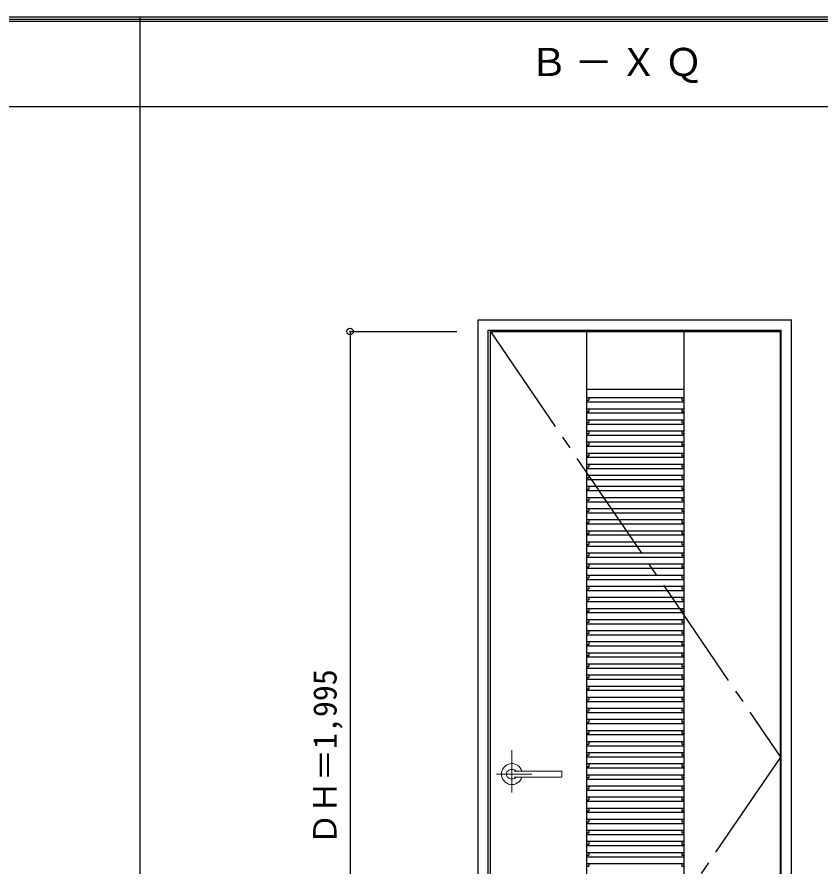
# Model space of a CAD drawing. Units: millimetres, scale not verified. Extents: x -6000 to 5700, y -4307 to 4175.
# Drawn here: x 917 to 2799, y 2183 to 4175 of the extents above; entities that cross this region are included whole.
import ezdxf
from ezdxf.enums import TextEntityAlignment as Align

# ---------------------------------------------------------------- set-up
doc = ezdxf.new("R2010")
doc.units = ezdxf.units.MM
doc.header["$LTSCALE"] = 30
doc.header["$PDMODE"] = 32
doc.header["$PDSIZE"] = 15
doc.linetypes.add('CHAIN1', pattern=[8, 5, -1, 1, -1])
doc.linetypes.add('CHAIN2', pattern=[12, 9, -1, 1, -1])
for name, color, linetype in [('0-2_扉', 3, 'Continuous'), ('0-3_仕上げ', 4, 'Continuous'), ('0-4_枠', 3, 'Continuous'), ('0-7', 7, 'CHAIN2'), ('0-A_文字', 7, 'Continuous'), ('0-B_寸法', 7, 'Continuous'), ('F-1_枠', 6, 'Continuous')]:
    doc.layers.add(name, color=color, linetype=linetype)
doc.layers.add('0-5_レバー', color=7, linetype='Continuous', lineweight=18)
doc.styles.add('ＭＳ ゴシック', font='')
doc.styles.get('ＭＳ ゴシック').set_extended_font_data('MS Gothic')

msp = doc.modelspace()

# ---------------------------------------------------------------- linework, layer by layer
at = {"layer": '0-2_扉'}
for p, q in [((2026.4, 3438), (2706.4, 3438)), ((2026.4, 1443), (2026.4, 3438)), ((2706.4, 1443), (2706.4, 3438))]:
    msp.add_line(p, q, dxfattribs=at)
at = {"layer": '0-3_仕上げ', "color": 3}
for p, q in [((2252.4, 1443), (2252.4, 3438)), ((2480.4, 1443), (2480.4, 3438))]:
    msp.add_line(p, q, dxfattribs=at)
at = {"layer": '0-3_仕上げ', "color": 7}
msp.add_line((2252.4, 3303), (2480.4, 3303), dxfattribs=at)
at = {"layer": '0-3_仕上げ'}
for p, q in [((2252.4, 3283), (2480.4, 3283)), ((2252.4, 3276.58), (2257.4, 3276.58)), ((2252.4, 3273), (2480.4, 3273)), ((2257.4, 3283), (2257.4, 3276.58)), ((2252.4, 3257), (2480.4, 3257)), ((2252.4, 3250.58), (2257.4, 3250.58)), ((2257.4, 3257), (2257.4, 3250.58)), ((2252.4, 3247), (2480.4, 3247)), ((2252.4, 3231), (2480.4, 3231)), ((2257.4, 3231), (2257.4, 3224.58)), ((2252.4, 3224.58), (2257.4, 3224.58)), ((2252.4, 3221), (2480.4, 3221)), ((2252.4, 3205), (2480.4, 3205)), ((2252.4, 3198.58), (2257.4, 3198.58)), ((2252.4, 3195), (2480.4, 3195)), ((2257.4, 3205), (2257.4, 3198.58)), ((2252.4, 3179), (2480.4, 3179)), ((2252.4, 3172.58), (2257.4, 3172.58)), ((2252.4, 3169), (2480.4, 3169)), ((2257.4, 3179), (2257.4, 3172.58)), ((2252.4, 3153), (2480.4, 3153)), ((2257.4, 3153), (2257.4, 3146.58)), ((2252.4, 3146.58), (2257.4, 3146.58)), ((2252.4, 3143), (2480.4, 3143)), ((2252.4, 3127), (2480.4, 3127)), ((2252.4, 3120.58), (2257.4, 3120.58)), ((2252.4, 3117), (2480.4, 3117)), ((2257.4, 3127), (2257.4, 3120.58)), ((2252.4, 3101), (2480.4, 3101)), ((2252.4, 3094.58), (2257.4, 3094.58)), ((2252.4, 3091), (2480.4, 3091)), ((2257.4, 3101), (2257.4, 3094.58)), ((2252.4, 3075), (2480.4, 3075)), ((2252.4, 3068.58), (2257.4, 3068.58)), ((2257.4, 3075), (2257.4, 3068.58)), ((2252.4, 3065), (2480.4, 3065)), ((2252.4, 3049), (2480.4, 3049)), ((2257.4, 3049), (2257.4, 3042.58)), ((2252.4, 3042.58), (2257.4, 3042.58)), ((2252.4, 3039), (2480.4, 3039)), ((2252.4, 3023), (2480.4, 3023)), ((2252.4, 3016.58), (2257.4, 3016.58)), ((2252.4, 3013), (2480.4, 3013)), ((2257.4, 3023), (2257.4, 3016.58)), ((2252.4, 2997), (2480.4, 2997)), ((2252.4, 2990.58), (2257.4, 2990.58)), ((2257.4, 2997), (2257.4, 2990.58)), ((2252.4, 2987), (2480.4, 2987)), ((2252.4, 2971), (2480.4, 2971)), ((2257.4, 2971), (2257.4, 2964.58)), ((2252.4, 2964.58), (2257.4, 2964.58)), ((2252.4, 2961), (2480.4, 2961)), ((2252.4, 2945), (2480.4, 2945)), ((2252.4, 2938.58), (2257.4, 2938.58)), ((2252.4, 2935), (2480.4, 2935)), ((2257.4, 2945), (2257.4, 2938.58)), ((2252.4, 2919), (2480.4, 2919)), ((2252.4, 2912.58), (2257.4, 2912.58)), ((2252.4, 2909), (2480.4, 2909)), ((2257.4, 2919), (2257.4, 2912.58)), ((2252.4, 2893), (2480.4, 2893)), ((2257.4, 2893), (2257.4, 2886.58)), ((2252.4, 2886.58), (2257.4, 2886.58)), ((2252.4, 2883), (2480.4, 2883)), ((2252.4, 2867), (2480.4, 2867)), ((2252.4, 2860.58), (2257.4, 2860.58)), ((2252.4, 2857), (2480.4, 2857)), ((2257.4, 2867), (2257.4, 2860.58)), ((2252.4, 2841), (2480.4, 2841)), ((2252.4, 2834.58), (2257.4, 2834.58)), ((2252.4, 2831), (2480.4, 2831)), ((2257.4, 2841), (2257.4, 2834.58)), ((2252.4, 2815), (2480.4, 2815)), ((2257.4, 2815), (2257.4, 2808.58)), ((2252.4, 2808.58), (2257.4, 2808.58)), ((2252.4, 2805), (2480.4, 2805)), ((2252.4, 2789), (2480.4, 2789)), ((2252.4, 2782.58), (2257.4, 2782.58)), ((2252.4, 2779), (2480.4, 2779)), ((2257.4, 2789), (2257.4, 2782.58)), ((2252.4, 2763), (2480.4, 2763)), ((2252.4, 2756.58), (2257.4, 2756.58)), ((2252.4, 2753), (2480.4, 2753)), ((2257.4, 2763), (2257.4, 2756.58)), ((2252.4, 2737), (2480.4, 2737)), ((2252.4, 2730.58), (2257.4, 2730.58)), ((2257.4, 2737), (2257.4, 2730.58)), ((2252.4, 2727), (2480.4, 2727)), ((2252.4, 2711), (2480.4, 2711)), ((2257.4, 2711), (2257.4, 2704.58)), ((2252.4, 2704.58), (2257.4, 2704.58)), ((2252.4, 2701), (2480.4, 2701)), ((2252.4, 2685), (2480.4, 2685)), ((2252.4, 2678.58), (2257.4, 2678.58)), ((2252.4, 2675), (2480.4, 2675)), ((2257.4, 2685), (2257.4, 2678.58)), ((2252.4, 2659), (2480.4, 2659)), ((2252.4, 2652.58), (2257.4, 2652.58)), ((2257.4, 2659), (2257.4, 2652.58)), ((2252.4, 2649), (2480.4, 2649)), ((2252.4, 2633), (2480.4, 2633)), ((2257.4, 2633), (2257.4, 2626.58)), ((2252.4, 2626.58), (2257.4, 2626.58)), ((2252.4, 2623), (2480.4, 2623)), ((2252.4, 2607), (2480.4, 2607)), ((2252.4, 2600.58), (2257.4, 2600.58)), ((2252.4, 2597), (2480.4, 2597)), ((2257.4, 2607), (2257.4, 2600.58)), ((2252.4, 2581), (2480.4, 2581)), ((2252.4, 2574.58), (2257.4, 2574.58)), ((2252.4, 2571), (2480.4, 2571)), ((2257.4, 2581), (2257.4, 2574.58)), ((2252.4, 2555), (2480.4, 2555)), ((2257.4, 2555), (2257.4, 2548.58)), ((2252.4, 2548.58), (2257.4, 2548.58)), ((2252.4, 2545), (2480.4, 2545)), ((2252.4, 2529), (2480.4, 2529)), ((2252.4, 2522.58), (2257.4, 2522.58)), ((2252.4, 2519), (2480.4, 2519)), ((2257.4, 2529), (2257.4, 2522.58)), ((2252.4, 2503), (2480.4, 2503)), ((2252.4, 2496.58), (2257.4, 2496.58)), ((2252.4, 2493), (2480.4, 2493)), ((2257.4, 2503), (2257.4, 2496.58)), ((2252.4, 2477), (2480.4, 2477)), ((2252.4, 2470.58), (2257.4, 2470.58)), ((2257.4, 2477), (2257.4, 2470.58)), ((2252.4, 2467), (2480.4, 2467)), ((2252.4, 2451), (2480.4, 2451)), ((2257.4, 2451), (2257.4, 2444.58)), ((2252.4, 2444.58), (2257.4, 2444.58)), ((2252.4, 2441), (2480.4, 2441)), ((2252.4, 2425), (2480.4, 2425)), ((2252.4, 2418.58), (2257.4, 2418.58)), ((2252.4, 2415), (2480.4, 2415)), ((2257.4, 2425), (2257.4, 2418.58)), ((2252.4, 2399), (2480.4, 2399)), ((2252.4, 2392.58), (2257.4, 2392.58)), ((2257.4, 2399), (2257.4, 2392.58)), ((2252.4, 2389), (2480.4, 2389)), ((2252.4, 2373), (2480.4, 2373)), ((2257.4, 2373), (2257.4, 2366.58)), ((2252.4, 2366.58), (2257.4, 2366.58)), ((2252.4, 2363), (2480.4, 2363)), ((2252.4, 2347), (2480.4, 2347)), ((2252.4, 2340.58), (2257.4, 2340.58)), ((2252.4, 2337), (2480.4, 2337)), ((2257.4, 2347), (2257.4, 2340.58)), ((2252.4, 2321), (2480.4, 2321)), ((2252.4, 2314.58), (2257.4, 2314.58)), ((2252.4, 2311), (2480.4, 2311)), ((2257.4, 2321), (2257.4, 2314.58)), ((2252.4, 2295), (2480.4, 2295)), ((2257.4, 2295), (2257.4, 2288.58)), ((2252.4, 2288.58), (2257.4, 2288.58)), ((2252.4, 2285), (2480.4, 2285)), ((2252.4, 2269), (2480.4, 2269)), ((2252.4, 2262.58), (2257.4, 2262.58)), ((2252.4, 2259), (2480.4, 2259)), ((2257.4, 2269), (2257.4, 2262.58)), ((2252.4, 2243), (2480.4, 2243)), ((2252.4, 2236.58), (2257.4, 2236.58)), ((2252.4, 2233), (2480.4, 2233)), ((2257.4, 2243), (2257.4, 2236.58)), ((2252.4, 2217), (2480.4, 2217)), ((2257.4, 2217), (2257.4, 2210.58)), ((2252.4, 2210.58), (2257.4, 2210.58)), ((2252.4, 2207), (2480.4, 2207)), ((2252.4, 2191), (2480.4, 2191)), ((2252.4, 2184.58), (2257.4, 2184.58)), ((2257.4, 2191), (2257.4, 2184.58))]:
    msp.add_line(p, q, dxfattribs=at)
for points in [[(2475.4, 3283), (2475.4, 3276.58), (2480.4, 3276.58)], [(2475.4, 3257), (2475.4, 3250.58), (2480.4, 3250.58)], [(2475.4, 3231), (2475.4, 3224.58), (2480.4, 3224.58)], [(2475.4, 3205), (2475.4, 3198.58), (2480.4, 3198.58)], [(2475.4, 3179), (2475.4, 3172.58), (2480.4, 3172.58)], [(2475.4, 3153), (2475.4, 3146.58), (2480.4, 3146.58)], [(2475.4, 3127), (2475.4, 3120.58), (2480.4, 3120.58)], [(2475.4, 3101), (2475.4, 3094.58), (2480.4, 3094.58)], [(2475.4, 3075), (2475.4, 3068.58), (2480.4, 3068.58)], [(2475.4, 3049), (2475.4, 3042.58), (2480.4, 3042.58)], [(2475.4, 3023), (2475.4, 3016.58), (2480.4, 3016.58)], [(2475.4, 2997), (2475.4, 2990.58), (2480.4, 2990.58)], [(2475.4, 2971), (2475.4, 2964.58), (2480.4, 2964.58)], [(2475.4, 2945), (2475.4, 2938.58), (2480.4, 2938.58)], [(2475.4, 2919), (2475.4, 2912.58), (2480.4, 2912.58)], [(2475.4, 2893), (2475.4, 2886.58), (2480.4, 2886.58)], [(2475.4, 2867), (2475.4, 2860.58), (2480.4, 2860.58)], [(2475.4, 2841), (2475.4, 2834.58), (2480.4, 2834.58)], [(2475.4, 2815), (2475.4, 2808.58), (2480.4, 2808.58)], [(2475.4, 2789), (2475.4, 2782.58), (2480.4, 2782.58)], [(2475.4, 2763), (2475.4, 2756.58), (2480.4, 2756.58)], [(2475.4, 2737), (2475.4, 2730.58), (2480.4, 2730.58)], [(2475.4, 2711), (2475.4, 2704.58), (2480.4, 2704.58)], [(2475.4, 2685), (2475.4, 2678.58), (2480.4, 2678.58)], [(2475.4, 2659), (2475.4, 2652.58), (2480.4, 2652.58)], [(2475.4, 2633), (2475.4, 2626.58), (2480.4, 2626.58)], [(2475.4, 2607), (2475.4, 2600.58), (2480.4, 2600.58)], [(2475.4, 2581), (2475.4, 2574.58), (2480.4, 2574.58)], [(2475.4, 2555), (2475.4, 2548.58), (2480.4, 2548.58)], [(2475.4, 2529), (2475.4, 2522.58), (2480.4, 2522.58)], [(2475.4, 2503), (2475.4, 2496.58), (2480.4, 2496.58)], [(2475.4, 2477), (2475.4, 2470.58), (2480.4, 2470.58)], [(2475.4, 2451), (2475.4, 2444.58), (2480.4, 2444.58)], [(2475.4, 2425), (2475.4, 2418.58), (2480.4, 2418.58)], [(2475.4, 2399), (2475.4, 2392.58), (2480.4, 2392.58)], [(2475.4, 2373), (2475.4, 2366.58), (2480.4, 2366.58)], [(2475.4, 2347), (2475.4, 2340.58), (2480.4, 2340.58)], [(2475.4, 2321), (2475.4, 2314.58), (2480.4, 2314.58)], [(2475.4, 2295), (2475.4, 2288.58), (2480.4, 2288.58)], [(2475.4, 2269), (2475.4, 2262.58), (2480.4, 2262.58)], [(2475.4, 2243), (2475.4, 2236.58), (2480.4, 2236.58)], [(2475.4, 2217), (2475.4, 2210.58), (2480.4, 2210.58)], [(2475.4, 2191), (2475.4, 2184.58), (2480.4, 2184.58)]]:
    msp.add_lwpolyline(points, dxfattribs=at)
at = {"layer": '0-4_枠'}
for p, q in [((1997.4, 3465), (2732.4, 3465)), ((1997.4, 1418), (1997.4, 3465)), ((2732.4, 1418), (2732.4, 3465)), ((2021.4, 3441), (2708.4, 3441)), ((2021.4, 1418), (2021.4, 3441)), ((2708.4, 1418), (2708.4, 3441))]:
    msp.add_line(p, q, dxfattribs=at)
at = {"layer": '0-5_レバー', "color": 4, "linetype": 'CHAIN1'}
for p, q in [((2076.9, 2456.96), (2076.9, 2357.11)), ((2123.7, 2400.5), (2040.68, 2400.5))]:
    msp.add_line(p, q, dxfattribs=at)
at = {"layer": '0-5_レバー'}
for q in [(2193.9, 2405.99), (2193.9, 2395)]:
    msp.add_line((2193.9, 2400.5), q, dxfattribs=at)
for points in [[(2086.86, 2407.49), (2086.09, 2408.28), (2084.12, 2409.65), (2081.88, 2410.66), (2079.44, 2411.29), (2076.9, 2411.5), (2074.36, 2411.29), (2071.93, 2410.66), (2069.68, 2409.65), (2067.71, 2408.28), (2066.09, 2406.61), (2064.89, 2404.71), (2064.15, 2402.65), (2063.9, 2400.5), (2064.15, 2398.35), (2064.89, 2396.29), (2066.09, 2394.39), (2067.71, 2392.72), (2069.68, 2391.35), (2071.93, 2390.34), (2074.36, 2389.71), (2076.9, 2389.5), (2079.44, 2389.71), (2081.88, 2390.34), (2084.12, 2391.35), (2086.09, 2392.72), (2086.86, 2393.51)], [(2192.4, 2407.5), (2182.67, 2407.5), (2172.49, 2407.5), (2162.89, 2407.5), (2153.9, 2407.5), (2145.49, 2407.5), (2137.68, 2407.5), (2130.86, 2407.5), (2124.56, 2407.5), (2118.8, 2407.5), (2113.55, 2407.5), (2108.76, 2407.5), (2104.11, 2407.5), (2099.9, 2407.5), (2096.15, 2407.5), (2094.15, 2407.5), (2092.3, 2407.5), (2090.29, 2407.49), (2087.88, 2407.49), (2086.39, 2407.49), (2084.85, 2407.49), (2083.33, 2407.49), (2082.23, 2407.49), (2081.77, 2407.49), (2081.77, 2407.48)], [(2081.92, 2393.51), (2082.05, 2393.51), (2082.49, 2393.51), (2083.21, 2393.51), (2084.23, 2393.51), (2085.49, 2393.51), (2086.84, 2393.51), (2089.7, 2393.51), (2092.68, 2393.5), (2095.7, 2393.5), (2098.74, 2393.5), (2101.81, 2393.5), (2104.89, 2393.5), (2108.89, 2393.5), (2113.3, 2393.5), (2118.27, 2393.5), (2123.8, 2393.5), (2129.89, 2393.5), (2136.54, 2393.5), (2143.75, 2393.5), (2152.34, 2393.5), (2161.6, 2393.5), (2171.54, 2393.5), (2182.15, 2393.5), (2192.4, 2393.5)], [(2192.4, 2407.5), (2183.32, 2407.5), (2182.92, 2407.5)]]:
    msp.add_lwpolyline(points, dxfattribs=at)
for centre, radius, start, end in [((2076.9, 2400.5), 24.55, 16.59952, 343.36736), ((2192.4, 2406), 1.5, 0.00847, 89.9163), ((2192.4, 2406), 1.5, 360, 90.17419), ((2192.4, 2395), 1.5, 270.16419, 0), ((2192.4, 2395), 1.5, 269.91059, 359.99153)]:
    msp.add_arc(centre, radius, start, end, dxfattribs=at)
at = {"layer": '0-7'}
for p, q in [((2026.4, 3438), (2706.4, 2440.5)), ((2706.4, 2440.5), (2026.4, 1443))]:
    msp.add_line(p, q, dxfattribs=at)
at = {"layer": '0-B_寸法', "color": 4}
for q in [(1947.4, 3438), (1697.4, 1443)]:
    msp.add_line((1697.4, 3438), q, dxfattribs=at)
at = {"layer": '0-B_寸法'}
msp.add_point((1697.4, 3438), dxfattribs=at)
at = {"layer": 'F-1_枠'}
for p, q in [((-6000, 4175), (5700, 4175)), ((-6000, 4170), (5700, 4170)), ((-6000, 4165), (5700, 4165)), ((1204.8, 4175), (1204.8, -3790)), ((-6000, 3965), (5700, 3965))]:
    msp.add_line(p, q, dxfattribs=at)

# ---------------------------------------------------------------- texts
at = {"layer": '0-A_文字', "insert": (2118.1, 4020), "char_height": 65.98, "attachment_point": 7, "style": 'ＭＳ ゴシック'}
msp.add_mtext('\\T1.17;Ｂ－ＸＱ', dxfattribs=at)
at = {"layer": '0-B_寸法', "style": 'ＭＳ ゴシック'}
msp.add_text('ＤＨ＝1,995', height=54.99, rotation=90, dxfattribs=at).set_placement((1682.4, 2234.25), align=Align.BOTTOM_LEFT)

doc.saveas('drawing.dxf')
